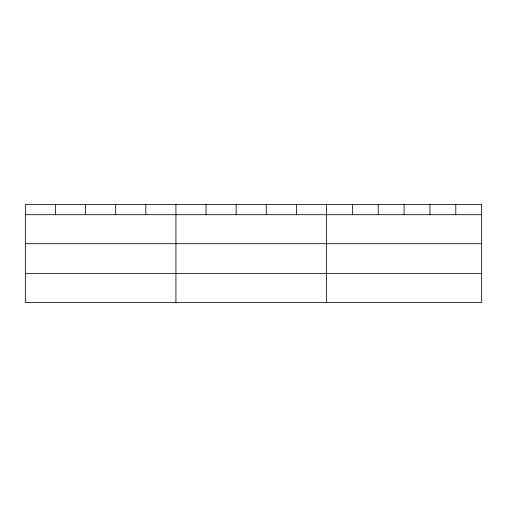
<?xml version="1.0" encoding="UTF-8"?>
<svg xmlns="http://www.w3.org/2000/svg" width="507" height="507" viewBox="0 0 507 507"><rect width="100%" height="100%" fill="white"/><g stroke="black" fill="none" stroke-linecap="round" stroke-linejoin="round"><path stroke-width="0.76" d="M481.65 243.69L481.65 204.473L25.35 204.473L25.35 302.527L481.65 302.527L481.65 243.69L25.35 243.69M25.35 214.708L481.65 214.708M25.35 273.552L481.65 273.552M455.793 204.473L455.793 214.708M429.936 204.473L429.936 214.708M404.079 204.473L404.079 214.708M378.222 204.473L378.222 214.708M352.365 204.473L352.365 214.708M326.508 204.473L326.508 302.527M296.392 204.473L296.392 214.708M266.276 204.473L266.276 214.708M236.161 204.473L236.161 214.708M206.045 204.473L206.045 214.708M175.929 204.473L175.929 302.527M145.813 204.473L145.813 214.708M115.697 204.473L115.697 214.708M85.582 204.473L85.582 214.708M55.466 204.473L55.466 214.708"/></g></svg>
